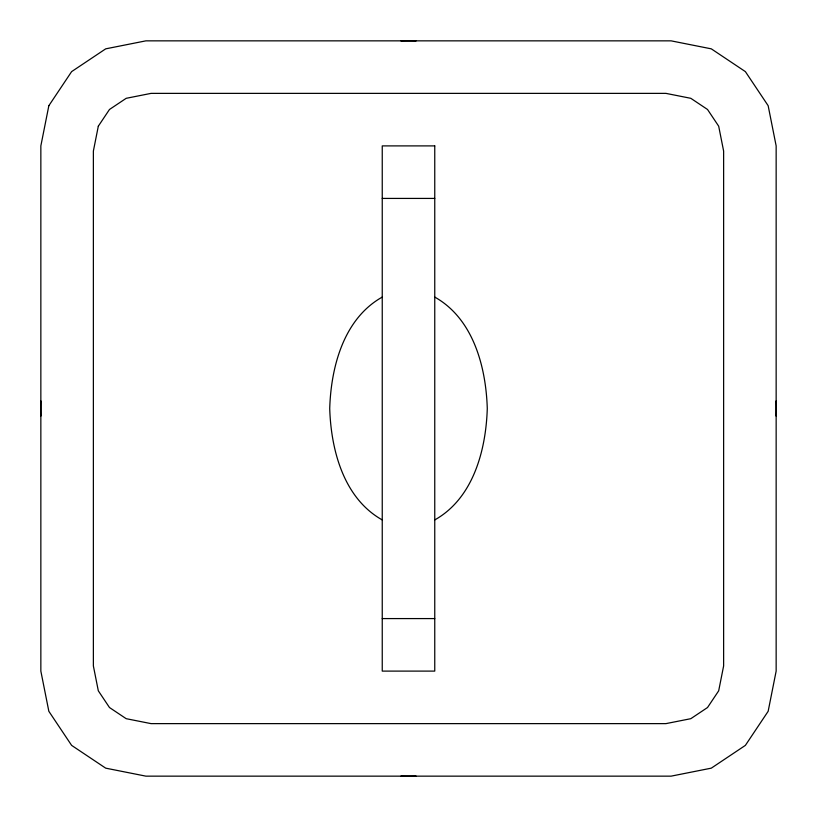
<?xml version="1.0" encoding="UTF-8"?>
<svg xmlns="http://www.w3.org/2000/svg" width="817" height="817" viewBox="0 0 817 817"><rect width="100%" height="100%" fill="white"/><g stroke="black" fill="none" stroke-linecap="round" stroke-linejoin="round"><path stroke-width="1.23" d="M382.244 297.082C343.61 318.763 331.008 367.047 329.721 408.5C331.008 449.953 343.61 498.237 382.244 519.918M434.756 519.918C473.39 498.237 485.992 449.953 487.279 408.5C485.992 367.047 473.39 318.763 434.756 297.082M382.244 198.419L434.756 198.419M382.244 618.581L434.756 618.581M416.027 776.068A367.65 367.65 0 0 1 400.973 776.068M40.932 416.027A367.65 367.65 0 0 1 40.932 400.973M400.973 40.932A367.65 367.65 0 0 1 416.027 40.932M776.068 400.973A367.65 367.65 0 0 1 776.068 416.027M48.846 105.699L40.85 145.896L40.85 671.104L48.846 711.301L71.62 745.38L105.699 768.154L145.896 776.15L671.104 776.15L711.301 768.154L745.38 745.38L768.154 711.301L776.15 671.104L776.15 145.896L768.154 105.699L745.38 71.62L711.301 48.846L671.104 40.85L145.896 40.85L105.699 48.846L71.62 71.62L48.846 105.699M98.316 126.186L93.373 151.063L93.373 665.937L98.316 690.814L109.478 707.522L126.186 718.684L151.063 723.627L665.937 723.627L690.814 718.684L707.522 707.522L718.684 690.814L723.627 665.937L723.627 151.063L718.684 126.186L707.522 109.478L690.814 98.316L665.937 93.373L151.063 93.373L126.186 98.316L109.478 109.478L98.316 126.186M434.756 145.896L382.244 145.896L382.244 671.104L434.756 671.104L434.756 145.896"/></g></svg>
